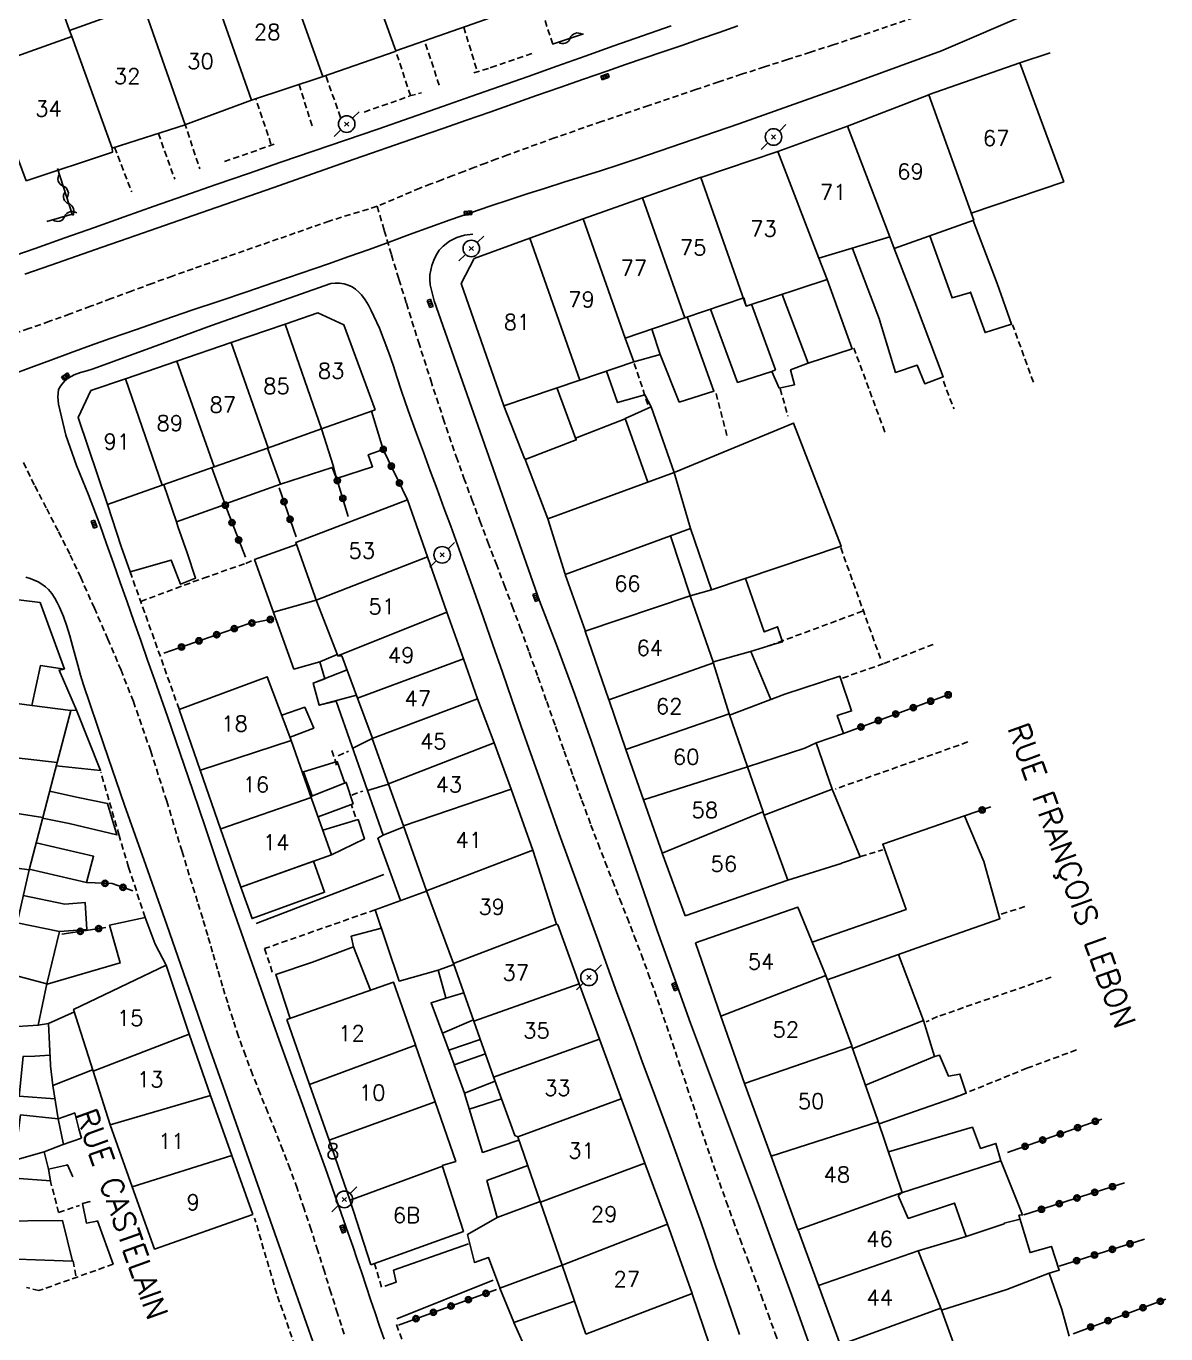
# Model space of a CAD drawing. Header units: millimetres. Extents: x 146998 to 148001, y 143000 to 144001.
# Drawn here: x 147379.8 to 147471.6, y 143301.9 to 143407.3 of the extents above; entities that cross this region are included whole.
import ezdxf
from ezdxf.enums import TextEntityAlignment as Align

# ---------------------------------------------------------------- set-up
doc = ezdxf.new("R2010")
doc.units = ezdxf.units.MM
doc.linetypes.add('DASHED', pattern=[0.75, 0.5, -0.25])
doc.layers.get('0').update_dxf_attribs({"linetype": 'CONTINUOUS'})
for name, color, linetype in [('W0001', 6, 'DASHED'), ('W0006', 2, 'CONTINUOUS'), ('W0014', 7, 'CONTINUOUS'), ('W0017', 7, 'CONTINUOUS'), ('W0101', 7, 'CONTINUOUS'), ('W0104', 1, 'CONTINUOUS'), ('W0112', 1, 'DASHED'), ('W0310', 3, 'CONTINUOUS'), ('W0323', 7, 'CONTINUOUS'), ('W0401', 7, 'CONTINUOUS'), ('W0473', 7, 'CONTINUOUS'), ('W0989', 7, 'CONTINUOUS'), ('W0991', 7, 'CONTINUOUS'), ('W1102', 7, 'CONTINUOUS')]:
    doc.layers.add(name, color=color, linetype=linetype)
doc.styles.get("Standard").update_dxf_attribs({"font": 'romans.shx', "width": 0.85})

# ---------------------------------------------------------------- blocks, each defined once
blk = doc.blocks.new('T473')
for p, q in [((-0.166667, 0.166667), (0.166667, -0.166667)), ((-0.166667, -0.166667), (0.166667, 0.166667)), ((0.500001, 0.500001), (1.000002, 1.000002)), ((-1.000002, -1.000002), (-0.500001, -0.500001))]:
    blk.add_line(p, q)
blk.add_ellipse((0, 0), major_axis=(0.471405, 0.471405), ratio=1, start_param=5.4977871438, end_param=11.780972451)
blk = doc.blocks.new('T401')
for p, q in [((-0.3, 0.3), (0, 0.3)), ((-0.3, -0.25), (-0.3, 0.3)), ((-0.3, 0.15), (0, 0.15)), ((-0.3, 0), (0, 0)), ((0, 0.3), (0, -0.25)), ((-0.3, -0.15), (0, -0.15)), ((-0.3, -0.25), (-0.3, -0.3)), ((-0.3, -0.3), (0, -0.3)), ((0, -0.3), (0, -0.25))]:
    blk.add_line(p, q)
blk = doc.blocks.new('t323o')
at = {"color": 0, "linetype": 'Continuous'}
for radius in [0.25, 0.15]:
    blk.add_circle((0, 0), radius, dxfattribs=at)
blk = doc.blocks.new('t310o')
at = {"color": 0, "linetype": 'Continuous'}
for centre, start, end in [((-0.5, 0.38), 216.8699, 323.1304), ((0.5, -0.37), 36.8699, 143.1303)]:
    blk.add_arc(centre, 0.625, start, end, dxfattribs=at)

msp = doc.modelspace()

# ---------------------------------------------------------------- linework, layer by layer
at = {"layer": 'W0001'}
for points in [[(147451.32, 143408), (147448.49, 143407.02), (147446.65, 143406.4), (147444.81, 143405.79), (147442.97, 143405.19), (147441.12, 143404.6), (147439.27, 143404.01), (147437.43, 143403.41), (147435.59, 143402.81), (147433.75, 143402.19), (147429.95, 143400.9), (147426.15, 143399.61), (147422.36, 143398.29), (147418.58, 143396.92), (147417.7, 143396.59), (147416.81, 143396.26), (147415.93, 143395.92), (147415.05, 143395.59), (147414.16, 143395.25), (147413.28, 143394.91), (147412.4, 143394.58), (147411.51, 143394.24), (147408.07, 143392.78)], [(147408.07, 143392.78), (147404.21, 143391.59), (147402.84, 143391.11), (147401.47, 143390.63), (147400.1, 143390.15), (147398.73, 143389.67), (147397.36, 143389.19), (147395.98, 143388.71), (147394.61, 143388.23), (147393.24, 143387.75), (147391.58, 143387.16), (147389.93, 143386.56), (147388.28, 143385.95), (147386.63, 143385.34), (147384.98, 143384.72), (147383.32, 143384.11), (147381.67, 143383.51), (147380.01, 143382.92), (147375.68, 143381.46)], [(147408.07, 143392.78), (147408.64, 143390.82), (147409.22, 143388.86), (147409.81, 143386.91), (147410.42, 143384.96), (147411.39, 143381.86), (147412.38, 143378.77), (147413.39, 143375.68), (147414.44, 143372.61), (147415.06, 143370.88), (147415.69, 143369.15), (147416.34, 143367.43), (147416.99, 143365.71), (147417.65, 143363.99), (147418.3, 143362.27), (147418.95, 143360.55), (147419.59, 143358.83), (147420.31, 143356.85), (147421.02, 143354.86), (147421.73, 143352.87), (147422.43, 143350.88), (147423.13, 143348.89), (147423.84, 143346.9), (147424.56, 143344.91), (147425.29, 143342.93), (147425.86, 143341.43), (147426.44, 143339.94), (147427.02, 143338.45), (147427.61, 143336.96), (147428.2, 143335.47), (147428.78, 143333.98), (147429.35, 143332.48), (147429.9, 143330.98), (147430.65, 143328.88), (147431.38, 143326.78), (147432.09, 143324.67), (147432.79, 143322.55), (147433.49, 143320.44), (147434.19, 143318.33), (147434.91, 143316.22), (147435.65, 143314.12), (147436.19, 143312.6), (147436.74, 143311.09), (147437.3, 143309.58), (147437.87, 143308.07), (147438.43, 143306.56), (147439, 143305.05), (147439.56, 143303.54), (147440.11, 143302.02), (147440.57, 143300.76)], [(147405.41, 143301.91), (147404.87, 143303.59), (147404.33, 143305.27), (147403.81, 143306.96), (147403.28, 143308.64), (147402.75, 143310.32), (147402.19, 143312), (147401.62, 143313.67), (147401.05, 143315.21), (147400.47, 143316.74), (147399.86, 143318.26), (147399.25, 143319.78), (147398.63, 143321.3), (147398.03, 143322.83), (147397.45, 143324.36), (147396.9, 143325.9), (147396.45, 143327.25), (147396.02, 143328.6), (147395.61, 143329.96), (147395.21, 143331.32), (147394.81, 143332.68), (147394.41, 143334.04), (147394.01, 143335.4), (147393.59, 143336.75), (147392.34, 143340.8), (147391.11, 143344.84), (147389.82, 143348.88), (147388.42, 143352.87), (147387.43, 143355.4), (147386.37, 143357.9), (147385.28, 143360.39), (147384.18, 143362.87), (147383.3, 143364.76), (147382.36, 143366.63), (147381.4, 143368.48), (147380.44, 143370.34), (147379.52, 143372.23)]]:
    msp.add_lwpolyline(points, dxfattribs=at)
at = {"layer": 'W0006'}
for points in [[(147378.58, 143379.19), (147380.17, 143379.78), (147381.76, 143380.38), (147383.36, 143380.97), (147384.96, 143381.55), (147386.56, 143382.12), (147388.75, 143382.89), (147390.95, 143383.65), (147393.14, 143384.4), (147395.34, 143385.14), (147397.55, 143385.88), (147399.75, 143386.63), (147401.94, 143387.38), (147404.14, 143388.14), (147405.78, 143388.72), (147407.41, 143389.31), (147409.04, 143389.9), (147410.68, 143390.5), (147412.31, 143391.09), (147413.95, 143391.68), (147415.59, 143392.26), (147417.23, 143392.82), (147418.7, 143393.31), (147420.16, 143393.78), (147421.64, 143394.25), (147423.11, 143394.71), (147424.59, 143395.17), (147426.06, 143395.64), (147427.53, 143396.11), (147428.99, 143396.6), (147437.2, 143399.43), (147445.38, 143402.33), (147453.53, 143405.3), (147460.74, 143408.39)], [(147437.12, 143407.31), (147435.61, 143406.78), (147434.11, 143406.26), (147432.6, 143405.74), (147431.09, 143405.23), (147429.58, 143404.71), (147428.08, 143404.19), (147426.57, 143403.67), (147424.68, 143403.01), (147422.79, 143402.35), (147420.91, 143401.69), (147419.02, 143401.03), (147417.13, 143400.37), (147415.25, 143399.71), (147413.36, 143399.05), (147411.47, 143398.39), (147405.6, 143396.35), (147399.73, 143394.3), (147393.86, 143392.25), (147387.99, 143390.21), (147385.91, 143389.48), (147383.84, 143388.76), (147381.76, 143388.04), (147379.68, 143387.31)]]:
    msp.add_lwpolyline(points, dxfattribs=at)
at = {"layer": 'W0014'}
for points in [[(147431.74, 143407.32), (147429.43, 143406.51), (147427.13, 143405.7), (147424.83, 143404.88), (147422.53, 143404.06), (147420.23, 143403.24), (147417.92, 143402.43), (147415.62, 143401.61), (147413.32, 143400.81), (147410.72, 143399.9), (147408.11, 143399), (147405.51, 143398.1), (147402.9, 143397.21), (147400.3, 143396.32), (147397.7, 143395.42), (147395.09, 143394.52), (147392.49, 143393.62), (147390.09, 143392.78), (147387.69, 143391.93), (147385.29, 143391.08), (147382.89, 143390.23), (147380.5, 143389.39), (147378.1, 143388.54)], [(147412.33, 143386.46), (147412.3, 143386.85), (147412.32, 143387.25), (147412.38, 143387.64), (147412.47, 143388.02), (147412.62, 143388.44), (147412.81, 143388.85), (147413.06, 143389.24), (147413.37, 143389.57), (147413.9, 143389.96), (147414.48, 143390.25), (147415.11, 143390.45), (147415.76, 143390.53)], [(147382.4, 143378.02), (147382.55, 143378.28), (147382.73, 143378.53), (147382.94, 143378.74), (147383.17, 143378.93), (147383.65, 143379.2), (147384.16, 143379.38), (147384.68, 143379.53), (147385.18, 143379.69), (147389.95, 143381.44), (147394.73, 143383.17), (147399.52, 143384.87), (147404.32, 143386.55)], [(147404.32, 143386.55), (147404.68, 143386.59), (147405.04, 143386.58), (147405.4, 143386.52), (147405.74, 143386.42), (147406.05, 143386.28), (147406.32, 143386.09), (147406.58, 143385.87), (147406.81, 143385.64), (147407.11, 143385.24), (147407.37, 143384.82), (147407.59, 143384.38), (147407.8, 143383.93), (147408.24, 143382.96), (147408.63, 143381.97), (147409, 143380.98), (147409.34, 143379.97), (147409.67, 143378.96), (147410, 143377.96), (147410.34, 143376.95), (147410.7, 143375.95), (147411.24, 143374.46), (147411.79, 143372.97), (147412.34, 143371.47), (147412.89, 143369.98), (147413.44, 143368.49), (147413.99, 143367), (147414.53, 143365.5), (147415.07, 143364.01), (147415.85, 143361.82), (147416.62, 143359.63), (147417.39, 143357.44), (147418.15, 143355.24), (147418.91, 143353.05), (147419.67, 143350.86), (147420.44, 143348.66), (147421.22, 143346.48), (147422.74, 143342.21), (147424.28, 143337.94), (147425.83, 143333.68), (147427.38, 143329.42), (147428.07, 143327.55), (147428.76, 143325.68), (147429.45, 143323.81), (147430.15, 143321.94), (147430.84, 143320.07), (147431.53, 143318.2), (147432.22, 143316.33), (147432.89, 143314.45), (147433.53, 143312.66), (147434.16, 143310.87), (147434.78, 143309.08), (147435.39, 143307.28), (147436.01, 143305.48), (147436.63, 143303.69), (147437.26, 143301.9)], [(147412.67, 143385.16), (147412.33, 143386.46)], [(147421.15, 143360.98), (147412.67, 143385.16)], [(147408.63, 143301.5), (147408.26, 143302.57), (147407.89, 143303.64), (147407.53, 143304.71), (147407.18, 143305.78), (147406.82, 143306.85), (147406.46, 143307.92), (147406.1, 143308.99), (147405.73, 143310.06), (147404.82, 143312.66), (147403.9, 143315.25), (147402.97, 143317.83), (147402.04, 143320.42), (147401.1, 143323), (147400.17, 143325.59), (147399.25, 143328.17), (147398.33, 143330.77), (147397.29, 143333.75), (147396.26, 143336.73), (147395.24, 143339.72), (147394.22, 143342.71), (147393.2, 143345.7), (147392.18, 143348.69), (147391.16, 143351.68), (147390.12, 143354.66), (147389.57, 143356.22), (147389.02, 143357.79), (147388.47, 143359.35), (147387.92, 143360.91), (147387.36, 143362.47), (147386.81, 143364.03), (147386.26, 143365.59), (147385.71, 143367.15), (147384.81, 143369.53), (147383.85, 143371.9), (147382.98, 143374.33), (147382.39, 143376.83), (147382.35, 143377.13), (147382.34, 143377.43), (147382.36, 143377.73), (147382.4, 143378.02)], [(147379.77, 143362.9), (147380.11, 143362.8), (147380.43, 143362.67), (147380.75, 143362.52), (147381.05, 143362.34), (147381.33, 143362.13), (147381.59, 143361.9), (147381.86, 143361.58), (147382.09, 143361.22), (147382.29, 143360.86), (147382.47, 143360.48), (147382.79, 143359.72), (147383.07, 143358.95), (147383.31, 143358.17), (147383.53, 143357.38), (147383.73, 143356.59), (147383.94, 143355.8), (147384.16, 143355.01), (147384.4, 143354.23), (147386.03, 143349.38), (147387.71, 143344.54), (147389.42, 143339.71), (147391.11, 143334.88), (147392.25, 143331.63), (147393.38, 143328.38), (147394.51, 143325.12), (147395.65, 143321.87), (147400.85, 143307.11), (147402.38, 143302.77), (147403.9, 143298.42)], [(147442.8, 143301.35), (147441.48, 143305.03), (147440.14, 143308.69), (147438.78, 143312.35), (147437.42, 143316.01), (147436.04, 143319.66), (147434.68, 143323.32), (147433.32, 143326.98), (147431.98, 143330.65), (147430.63, 143334.44), (147429.3, 143338.24), (147427.98, 143342.04), (147426.66, 143345.85), (147425.33, 143349.65), (147423.98, 143353.44), (147422.59, 143357.22), (147421.15, 143360.98)]]:
    msp.add_lwpolyline(points, dxfattribs=at)
at = {"layer": 'W0017'}
for points in [[(147398.32, 143335), (147408.6, 143338.95)], [(147408.67, 143305.78), (147409.6, 143306.11), (147409.37, 143307.06), (147415.43, 143309.2)], [(147409.64, 143303.14), (147417.4, 143306.27)]]:
    msp.add_lwpolyline(points, dxfattribs=at)
at = {"layer": 'W0101'}
for points in [[(147389.65, 143407.77), (147389.2, 143409.05), (147383.28, 143406.94), (147383.47, 143406.45)], [(147420.77, 143409.23), (147415.26, 143407.29)], [(147415.26, 143407.29), (147409.56, 143405.29), (147409.52, 143405.24)], [(147383.47, 143406.45), (147376.37, 143403.92), (147379.79, 143394.82)], [(147409.52, 143405.24), (147403.64, 143403.22)], [(147459.85, 143404.33), (147462.28, 143405.13)], [(147452.54, 143401.78), (147459.85, 143404.33)], [(147403.64, 143403.22), (147397.93, 143401.32)], [(147397.93, 143401.32), (147392.58, 143399.33)], [(147445.95, 143399.24), (147452.52, 143401.76), (147452.54, 143401.78)], [(147392.58, 143399.33), (147392.6, 143399.33), (147386.71, 143397.47)], [(147440.34, 143397.19), (147445.95, 143399.22), (147445.95, 143399.24)], [(147386.71, 143397.47), (147386.75, 143397.14), (147379.79, 143394.82)], [(147434.17, 143395.12), (147434.15, 143395.1), (147440.34, 143397.19)], [(147429.45, 143393.46), (147434.17, 143395.12)], [(147455.91, 143392.24), (147455.92, 143392.22), (147463.4, 143394.74)], [(147424.67, 143391.77), (147429.45, 143393.46)], [(147420.37, 143390.2), (147424.67, 143391.77)], [(147449.37, 143390.31), (147449.73, 143389.38), (147456.13, 143391.65), (147455.91, 143392.24)], [(147443.66, 143388.6), (147449.37, 143390.31)], [(147418.27, 143376.69), (147414.83, 143386.57), (147415.88, 143388.57), (147420.37, 143390.2)], [(147437.6, 143385.4), (147437.8, 143384.74), (147444.33, 143386.87), (147443.66, 143388.6)], [(147432.86, 143383.79), (147437.6, 143385.4)], [(147400.65, 143383.29), (147403.28, 143384.19), (147405.39, 143383.24), (147407.9, 143376.37)], [(147396.31, 143381.8), (147400.65, 143383.29)], [(147428.05, 143382.16), (147432.86, 143383.79)], [(147424.38, 143378.77), (147428.74, 143380.25), (147428.05, 143382.16)], [(147391.93, 143380.3), (147396.31, 143381.8)], [(147387.8, 143378.89), (147391.93, 143380.3)], [(147386.35, 143368.75), (147383.98, 143375.76), (147385, 143377.93), (147387.8, 143378.89)], [(147418.27, 143376.69), (147424.38, 143378.77)], [(147407.6, 143376.27), (147403.58, 143374.84)], [(147407.9, 143376.37), (147407.6, 143376.27)], [(147403.58, 143374.84), (147399.22, 143373.3)], [(147399.22, 143373.3), (147394.93, 143371.78)], [(147394.93, 143371.78), (147390.75, 143370.31)], [(147390.75, 143370.31), (147386.35, 143368.75)], [(147410.52, 143369.14), (147401.5, 143365.7), (147403.19, 143360.92)], [(147410.52, 143369.14), (147412.12, 143364.54)], [(147433.29, 143361.39), (147433.29, 143361.42), (147431.7, 143366.23), (147423.21, 143363.12)], [(147412.12, 143364.54), (147413.67, 143360.08)], [(147424.83, 143358.61), (147423.21, 143363.12)], [(147382.86, 143355.5), (147380.9, 143360.85), (147377.84, 143361.24), (147376.29, 143360.28), (147374.43, 143353.33)], [(147403.19, 143360.92), (147404.89, 143356.55), (147405.22, 143356.57)], [(147435.17, 143356), (147433.29, 143361.39)], [(147413.67, 143360.08), (147415.01, 143356.33)], [(147380.25, 143352.57), (147380.94, 143355.79), (147382.86, 143355.5)], [(147405.22, 143356.57), (147406.49, 143353.15)], [(147415.01, 143356.33), (147416.16, 143353.11)], [(147436.42, 143351.88), (147436.42, 143351.9), (147435.17, 143355.95), (147435.17, 143356)], [(147401.14, 143349.75), (147401.04, 143350.03), (147399.2, 143354.87), (147392.11, 143352.25)], [(147383.37, 143352.17), (147380.25, 143352.57)], [(147406.49, 143353.15), (147407.67, 143349.97), (147407.67, 143349.91)], [(147416.16, 143353.11), (147417.48, 143349.54)], [(147383.37, 143352.17), (147382.28, 143347.97)], [(147392.11, 143352.25), (147393.81, 143347.34)], [(147437.91, 143347.61), (147436.42, 143351.88)], [(147407.67, 143349.91), (147408.98, 143346.22)], [(147417.48, 143349.54), (147418.86, 143345.81)], [(147382.28, 143347.97), (147381.12, 143343.54)], [(147393.81, 143347.34), (147395.45, 143342.62)], [(147439.14, 143343.99), (147439.17, 143343.99), (147437.91, 143347.61)], [(147408.98, 143346.22), (147410.18, 143342.86)], [(147397.09, 143337.92), (147404.39, 143340.53), (147402.77, 143345.07)], [(147418.86, 143345.81), (147420.61, 143340.9)], [(147431.02, 143340.7), (147429.51, 143344.97)], [(147441.14, 143338.49), (147439.14, 143343.99)], [(147381.12, 143343.54), (147380.02, 143339.33)], [(147410.18, 143342.86), (147412.03, 143337.62)], [(147420.61, 143340.9), (147422.52, 143334.94)], [(147432.87, 143335.61), (147431.02, 143340.67), (147431.02, 143340.7)], [(147380.02, 143339.33), (147379.05, 143335.06), (147379.05, 143335.04)], [(147412.03, 143337.62), (147414.22, 143331.77)], [(147432.87, 143335.61), (147441.14, 143338.49)], [(147444.2, 143330.82), (147441.97, 143336.31), (147433.7, 143333.43)], [(147422.52, 143334.94), (147422.61, 143334.88), (147424.34, 143330.15)], [(147435.76, 143327.54), (147433.7, 143333.43)], [(147385.18, 143323.1), (147383.61, 143328.08), (147391.07, 143331.65)], [(147391.07, 143331.65), (147392.91, 143326.09)], [(147414.22, 143331.77), (147415.86, 143327.12)], [(147411.15, 143325.2), (147411.15, 143325.23), (147409.39, 143330.27), (147400.79, 143327.26)], [(147446.32, 143325.1), (147446.31, 143325.13), (147444.2, 143330.82)], [(147424.34, 143330.15), (147425.97, 143325.68)], [(147402.61, 143322.03), (147400.79, 143327.26)], [(147415.86, 143327.12), (147417.43, 143322.65)], [(147437.67, 143322.11), (147435.76, 143327.54)], [(147392.91, 143326.09), (147394.63, 143321.13)], [(147412.74, 143320.62), (147411.15, 143325.2)], [(147425.97, 143325.68), (147427.66, 143321.05)], [(147448.37, 143319.22), (147446.32, 143325.1)], [(147386.54, 143318.78), (147385.18, 143323.1)], [(147404.19, 143317.54), (147402.61, 143322.03)], [(147417.43, 143322.65), (147419.15, 143317.93), (147419.39, 143317.82)], [(147439.8, 143316.26), (147437.67, 143322.11)], [(147394.63, 143321.13), (147396.36, 143316.3)], [(147427.66, 143321.05), (147429.63, 143315.7)], [(147413.31, 143315.49), (147414.39, 143315.83), (147412.74, 143320.62)], [(147388.33, 143313.79), (147386.54, 143318.78)], [(147450.05, 143313.09), (147450.35, 143313.34), (147448.37, 143319.22)], [(147419.39, 143317.82), (147421.21, 143312.59)], [(147405.86, 143312.74), (147404.19, 143317.54)], [(147396.36, 143316.3), (147398.06, 143311.56)], [(147429.63, 143315.7), (147431.45, 143310.77)], [(147441.96, 143310.33), (147439.8, 143316.26)], [(147407.56, 143307.51), (147415.02, 143310.19), (147413.31, 143315.49)], [(147398.06, 143311.56), (147390.13, 143308.77), (147388.33, 143313.79)], [(147407.56, 143307.51), (147405.86, 143312.74)], [(147421.21, 143312.59), (147422.97, 143307.46)], [(147451.64, 143308.64), (147455.52, 143309.78), (147454.59, 143312.48), (147450.86, 143311.24), (147450.05, 143313.09)], [(147431.45, 143310.77), (147433.44, 143305.18)], [(147443.62, 143305.83), (147441.96, 143310.36), (147441.96, 143310.33)], [(147453.47, 143304.02), (147451.64, 143308.64)], [(147422.97, 143307.46), (147424.88, 143301.92)], [(147433.44, 143305.18), (147433.44, 143305.16), (147435.31, 143299.72)], [(147445.36, 143301.06), (147445.36, 143301.09), (147443.62, 143305.83)], [(147455.18, 143299.33), (147453.47, 143304.02)]]:
    msp.add_lwpolyline(points, dxfattribs=at)
at = {"layer": 'W0104'}
for points in [[(147380.38, 143415.73), (147381.85, 143411.02), (147381.86, 143410.98), (147383.28, 143406.94)], [(147456.08, 143391.63), (147458.02, 143386.55), (147459.18, 143383.29), (147457.05, 143382.6), (147455.86, 143385.87), (147455.86, 143385.84), (147454.38, 143385.4), (147452.58, 143390.39)], [(147449.73, 143389.38), (147451.53, 143384.72), (147453.67, 143379.03), (147452.18, 143378.48), (147451.56, 143379.98), (147449.83, 143379.4), (147448.54, 143383.62), (147448.54, 143383.65), (147446.35, 143389.39)], [(147444.33, 143386.87), (147446.33, 143381.3), (147442.79, 143380.13), (147441.37, 143379.61), (147441.37, 143379.59), (147441.7, 143378.4), (147440.44, 143378.13), (147439.85, 143379.48), (147437.1, 143378.59), (147434.91, 143384.49)], [(147442.79, 143380.13), (147440.69, 143385.68)], [(147439.85, 143379.48), (147440.15, 143379.61), (147438.23, 143384.88)], [(147433.05, 143383.86), (147435.19, 143377.88), (147432.4, 143377.01), (147430.87, 143380.83), (147428.74, 143380.25)], [(147430.87, 143380.83), (147430.19, 143382.89)], [(147426.54, 143379.5), (147427.43, 143376.97), (147429.63, 143377.59), (147430.14, 143376.61)], [(147432, 143371.32), (147430.14, 143376.61), (147428.05, 143375.68), (147428.05, 143375.66), (147424.04, 143374.1), (147422.56, 143378.09)], [(147423.21, 143363.15), (147421.82, 143367.61), (147419.95, 143372.45), (147419.94, 143372.47), (147418.27, 143376.69)], [(147386.35, 143368.75), (147387.45, 143365.37), (147388.16, 143363.33), (147391.47, 143364.27), (147392.23, 143362.33), (147393.43, 143362.82), (147392.75, 143364.86), (147392.01, 143366.99), (147391.9, 143367.36), (147395.82, 143368.75), (147395.84, 143368.82), (147400.27, 143370.38), (147404.45, 143371.74), (147404.8, 143370.84), (147407.7, 143371.79), (147407.34, 143372.75), (147408.55, 143373.19), (147407.6, 143376.27)], [(147428.05, 143375.68), (147429.86, 143370.54)], [(147404.8, 143370.84), (147404.55, 143371.81), (147403.58, 143374.84)], [(147431.7, 143366.23), (147433.32, 143366.81), (147435, 143361.87), (147445.46, 143365.39), (147441.61, 143375.31), (147432, 143371.32), (147421.82, 143367.61)], [(147419.98, 143372.37), (147424.11, 143373.96), (147424.04, 143374.1)], [(147400.27, 143370.38), (147399.22, 143373.3)], [(147394.74, 143371.72), (147395.82, 143368.75)], [(147390.87, 143370.35), (147391.9, 143367.36)], [(147432, 143371.32), (147433.32, 143366.81)], [(147409.95, 143336.86), (147408.12, 143341.87), (147408.55, 143342.11), (147404.77, 143352.9), (147403.38, 143352.6), (147402.9, 143354.36), (147403.86, 143354.72), (147403.84, 143354.7), (147403.45, 143356.09), (147401.36, 143355.49), (147398.19, 143364.32), (147401.56, 143365.54)], [(147433.29, 143361.39), (147435, 143361.87)], [(147437.74, 143362.79), (147439.25, 143358.49), (147440.33, 143358.9), (147440.73, 143357.69), (147439.56, 143357.36), (147439.54, 143357.34), (147438.15, 143356.91), (147438.17, 143356.91), (147439.79, 143353.04), (147440.91, 143353.46), (147445.35, 143354.92), (147446.29, 143352.13), (147445.13, 143351.76), (147445.63, 143350.31), (147443.44, 143349.55), (147444.73, 143345.82), (147446.98, 143340.37), (147445.48, 143339.87), (147445.44, 143339.82), (147441.14, 143338.49)], [(147399.71, 143360.08), (147403.15, 143361.04)], [(147426.74, 143353.01), (147424.83, 143358.54), (147424.83, 143358.61)], [(147403.45, 143356.09), (147404.84, 143356.67)], [(147435.15, 143356.07), (147438.15, 143356.91)], [(147383.84, 143352.18), (147382.44, 143355.41), (147382.86, 143355.5)], [(147402.9, 143354.36), (147405.64, 143355.43)], [(147436.46, 143351.77), (147440.91, 143353.46)], [(147401.05, 143350), (147402.96, 143350.74), (147402.23, 143352.42), (147400.37, 143351.79)], [(147403.38, 143352.6), (147406.4, 143353.39)], [(147428.09, 143349.01), (147426.75, 143352.96), (147426.74, 143353.01)], [(147383.84, 143352.18), (147385.78, 143347.33), (147382.21, 143347.71)], [(147383.84, 143352.18), (147383.37, 143352.17)], [(147402.77, 143345.07), (147401.14, 143349.75)], [(147406.1, 143349.11), (147407.67, 143349.91)], [(147443.44, 143349.55), (147442.52, 143349.13), (147437.91, 143347.61)], [(147429.51, 143344.97), (147428.09, 143349.01)], [(147402.83, 143345.28), (147402.12, 143347.21), (147404.83, 143348.04), (147405.45, 143346.31)], [(147403.3, 143343.6), (147406.12, 143344.64), (147405.58, 143346.36), (147402.71, 143345.24)], [(147407.29, 143345.71), (147408.98, 143346.23)], [(147381.67, 143345.66), (147383.97, 143345.15), (147386.34, 143344.66), (147387.1, 143342.13), (147383.26, 143343.05), (147381.1, 143343.49)], [(147439.24, 143343.72), (147444.73, 143345.82)], [(147404.39, 143340.53), (147407.04, 143341.81), (147406.53, 143343.37), (147403.68, 143342.52)], [(147443.11, 143333.5), (147450.68, 143336.12), (147448.8, 143341.38), (147455.38, 143343.67), (147456.93, 143339.98), (147458.24, 143335.38), (147452.03, 143333.2), (147444.33, 143330.47)], [(147395.45, 143342.62), (147397.09, 143337.92)], [(147408.55, 143342.11), (147410.21, 143342.78)], [(147380.58, 143341.49), (147385.22, 143340.42), (147384.65, 143338.29), (147380.03, 143339.37)], [(147379.55, 143337.26), (147382.9, 143336.56), (147384.53, 143336.7), (147384.68, 143334.51), (147382.47, 143334.35), (147381.46, 143330.13), (147380.76, 143326.8), (147381.58, 143326.94)], [(147419.48, 143317.54), (147416.56, 143316.55), (147415.09, 143321.3), (147415.09, 143321.33), (147414.28, 143323.61), (147414.28, 143323.63), (147412.41, 143328.6), (147413.6, 143328.98), (147413.59, 143329), (147413.21, 143330.37), (147412.99, 143331.25), (147409.84, 143330.36), (147407.91, 143336.11), (147412.04, 143337.61)], [(147382.47, 143334.35), (147379.05, 143335.06)], [(147389.36, 143335.49), (147386.51, 143334.87), (147387.36, 143331.82), (147381.48, 143330.1)], [(147391.07, 143331.65), (147390.18, 143333.34), (147389.36, 143335.49)], [(147406.16, 143333.11), (147405.97, 143333.97), (147408.42, 143334.61)], [(147381.46, 143330.13), (147382.47, 143334.35)], [(147401.05, 143327.35), (147399.89, 143330.89), (147402.85, 143331.88), (147406.16, 143333.11), (147407.53, 143329.62)], [(147450.07, 143332.51), (147452.09, 143327.19), (147452.97, 143324.28), (147453.36, 143324.4), (147454.09, 143322.7), (147455.02, 143322.87), (147455.53, 143321.33), (147454.39, 143320.9), (147454.37, 143320.89), (147448.5, 143318.85)], [(147412.99, 143331.25), (147414.24, 143331.7)], [(147381.46, 143330.13), (147378.01, 143331.05)], [(147413.6, 143328.98), (147415.05, 143329.42)], [(147383.67, 143327.87), (147381.58, 143326.94), (147381.74, 143323.61), (147381.74, 143323.54), (147381.92, 143321.96), (147382.35, 143319.27), (147383.72, 143319.74)], [(147413.33, 143326.15), (147415.82, 143327.23)], [(147446.38, 143324.93), (147452.09, 143327.19)], [(147380.76, 143326.8), (147379.08, 143326.69), (147376.97, 143327.08)], [(147413.85, 143324.78), (147416.37, 143325.65)], [(147381.7, 143324.4), (147380.47, 143324.31), (147379.53, 143324.29), (147379.21, 143321.09), (147382.1, 143320.86)], [(147414.28, 143323.61), (147416.78, 143324.49)], [(147452.97, 143324.28), (147447.41, 143321.97)], [(147381.92, 143321.96), (147385.14, 143323.2)], [(147415.09, 143321.33), (147417.56, 143322.3)], [(147415.48, 143320.03), (147418.08, 143320.87)], [(147383.71, 143319.74), (147384.04, 143318.46), (147384.23, 143317.71)], [(147382.35, 143319.27), (147379.34, 143319.58), (147378.83, 143315.57)], [(147382.35, 143319.27), (147382.79, 143317.2)], [(147383.54, 143314.6), (147383.54, 143314.6), (147383.11, 143315.56), (147383.03, 143315.53), (147381.59, 143315.2), (147381.24, 143316.6), (147382.69, 143317.17), (147384.23, 143317.71)], [(147449.25, 143316.61), (147456.02, 143318.58), (147456.68, 143316.88), (147457.91, 143317.28), (147458.32, 143315.87), (147458.34, 143315.83), (147460.06, 143311.52), (147459.77, 143311.5), (147460.67, 143308.48), (147462.39, 143308.98), (147463.02, 143307.08), (147462.2, 143306.84), (147463.23, 143303.9), (147463.83, 143301.74)], [(147378.88, 143315.93), (147381.24, 143316.6)], [(147432.03, 143284.01), (147428.89, 143284.27), (147428.78, 143287.5), (147428.78, 143287.52), (147427.77, 143289.74), (147423.87, 143288.26), (147423.27, 143289.88), (147424.59, 143290.22), (147424.18, 143291.56), (147423.91, 143291.34), (147422.48, 143295.29), (147422.21, 143295.18), (147420.22, 143300.26), (147420.22, 143300.28), (147419.08, 143302.85), (147419.08, 143302.88), (147417.95, 143305.63), (147417.95, 143305.65), (147417.04, 143308.08), (147415.9, 143307.69), (147415.33, 143309.94), (147417.73, 143311.3), (147416.91, 143314.3), (147420.2, 143315.49)], [(147450.31, 143313.31), (147458.32, 143315.87)], [(147381.59, 143315.2), (147381.74, 143314.27), (147379.21, 143314.46)], [(147386.8, 143307.55), (147386.8, 143307.55), (147385.53, 143311.04), (147385.49, 143311.03), (147384.64, 143310.86), (147384.31, 143312.44), (147384.95, 143312.61), (147384.95, 143312.61)], [(147417.73, 143311.3), (147421.21, 143312.6)], [(147377.08, 143311.01), (147382.72, 143311.06), (147383.52, 143307.79), (147376.04, 143308.05)], [(147451.64, 143308.64), (147455.45, 143309.75), (147458.57, 143310.79), (147458.59, 143310.86), (147459.87, 143311.17)], [(147417.95, 143305.63), (147422.97, 143307.46)], [(147462.2, 143306.84), (147458.79, 143305.52), (147453.53, 143303.86)], [(147419.08, 143302.85), (147423.96, 143304.58)]]:
    msp.add_lwpolyline(points, dxfattribs=at)
msp.add_lwpolyline([(147397.09, 143337.92), (147397.98, 143335.4), (147403.83, 143337.52), (147402.93, 143340.01)], close=True, dxfattribs=at)
at = {"layer": 'W0112'}
for points in [[(147422.21, 143405.84), (147421.07, 143409.34)], [(147415.04, 143407.21), (147416.14, 143403.62)], [(147413.06, 143402.53), (147411.89, 143406.1)], [(147410.75, 143401.69), (147409.53, 143405.38)], [(147415.84, 143403.54), (147417.18, 143403.92), (147417.23, 143403.95), (147420.54, 143405.1)], [(147405.12, 143399.93), (147403.91, 143403.32)], [(147401.77, 143402.6), (147402.87, 143399.08)], [(147407.03, 143400.37), (147410.67, 143401.65), (147410.67, 143401.67), (147411.64, 143401.92)], [(147399.51, 143397.78), (147398.28, 143401.43)], [(147392.54, 143399.51), (147393.77, 143395.8)], [(147390.44, 143398.65), (147391.75, 143394.97)], [(147395.76, 143396.38), (147399.78, 143397.78)], [(147386.9, 143397.53), (147388.29, 143393.94)], [(147460.94, 143378.6), (147459.26, 143383.23)], [(147448.97, 143374.59), (147446.48, 143381.34)], [(147429.88, 143376.8), (147428.69, 143380.35)], [(147453.68, 143378.7), (147454.54, 143376.45)], [(147435.37, 143377.7), (147436.28, 143374.19)], [(147440.54, 143378.08), (147441.16, 143375.88)], [(147445.41, 143365.28), (147448.7, 143356.11)], [(147389.01, 143360.94), (147394.07, 143362.83), (147397.49, 143364), (147398.02, 143364.26)], [(147388.16, 143363.33), (147392.11, 143352.25)], [(147439.67, 143357.38), (147447.36, 143360.23)], [(147445.56, 143354.77), (147448.91, 143355.95), (147452.86, 143357.48)], [(147455.65, 143349.62), (147444.98, 143345.83)], [(147404.8, 143347.75), (147404.4, 143348.98)], [(147404.92, 143348.5), (147405.75, 143348.88)], [(147389.36, 143335.49), (147388.04, 143339.53), (147387.27, 143342.09), (147385.8, 143347.2)], [(147406.02, 143345.34), (147406.9, 143345.67)], [(147406.32, 143343.59), (147405.96, 143344.64)], [(147447, 143340.4), (147448.8, 143340.93)], [(147407.91, 143336.11), (147399, 143332.98)], [(147458.35, 143335.75), (147460.35, 143336.39)], [(147399, 143332.98), (147399.66, 143330.94)], [(147462.38, 143330.67), (147453.22, 143327.5), (147452.29, 143327.08)], [(147454.39, 143320.9), (147460.42, 143323.34), (147464.46, 143324.83)], [(147381.71, 143314.35), (147382.4, 143311.72), (147384.07, 143312.29)], [(147401.44, 143300.96), (147399.97, 143305.17), (147398.19, 143311.27)], [(147386.8, 143307.55), (147380.81, 143305.42), (147379.81, 143305.68)], [(147383.56, 143307.83), (147383.81, 143306.52)], [(147407.85, 143307.62), (147408.46, 143305.57)], [(147409.63, 143302.68), (147411.45, 143297.51), (147412.31, 143295.64)]]:
    msp.add_lwpolyline(points, dxfattribs=at)
at = {"layer": 'W0310'}
for points in [[(147422.2, 143405.84), (147424.68, 143406.67)], [(147381.46, 143391.55), (147383.49, 143392.14), (147382.32, 143395.81)]]:
    msp.add_lwpolyline(points, dxfattribs=at)
at = {"layer": 'W0323'}
for points in [[(147410.52, 143369.14), (147408.55, 143373.19)], [(147404.58, 143371.61), (147405.73, 143367.8)], [(147400.18, 143370.1), (147401.53, 143366.14)], [(147395.82, 143368.73), (147397.45, 143364.5)], [(147390.88, 143356.78), (147397.66, 143359.15), (147399.68, 143359.54)], [(147445.63, 143350.31), (147454.27, 143353.5)], [(147457.51, 143344.39), (147455.38, 143343.67)], [(147384.64, 143338.29), (147386.72, 143338.21), (147388.39, 143337.64)], [(147382.66, 143334.14), (147386.2, 143334.67)], [(147458.86, 143316.54), (147466.45, 143319.24)], [(147468.27, 143314.11), (147460.17, 143311.52)], [(147469.89, 143309.56), (147463, 143307.39)], [(147417.67, 143305.5), (147409.78, 143302.65)], [(147471.61, 143304.72), (147464.14, 143301.95)]]:
    msp.add_lwpolyline(points, dxfattribs=at)
at = {"layer": 'W1102'}
for points in [[(147406.66, 143413.35), (147409.56, 143405.29)], [(147403.69, 143403.24), (147400.44, 143412.33)], [(147395.05, 143409.61), (147397.93, 143401.32)], [(147392.6, 143399.33), (147389.65, 143407.77)], [(147383.47, 143406.45), (147386.71, 143397.47)], [(147463.4, 143394.74), (147459.85, 143404.33)], [(147456.13, 143391.65), (147452.52, 143401.76)], [(147445.95, 143399.24), (147449.37, 143390.31)], [(147443.66, 143388.6), (147440.34, 143397.19)], [(147434.15, 143395.1), (147437.8, 143384.74)], [(147432.86, 143383.79), (147429.45, 143393.45)], [(147424.67, 143391.77), (147428.05, 143382.16)], [(147424.38, 143378.77), (147420.37, 143390.2)], [(147403.58, 143374.84), (147400.65, 143383.29)], [(147396.31, 143381.8), (147399.29, 143373.33)], [(147391.93, 143380.3), (147394.93, 143371.78)], [(147390.75, 143370.31), (147387.8, 143378.89)], [(147403.15, 143361.05), (147412.12, 143364.54)], [(147424.83, 143358.54), (147433.29, 143361.39)], [(147413.67, 143360.08), (147404.89, 143356.55)], [(147406.49, 143353.15), (147415.01, 143356.33)], [(147426.74, 143353.01), (147435.17, 143356)], [(147380.25, 143352.57), (147374.43, 143353.33)], [(147416.16, 143353.11), (147407.67, 143349.91)], [(147436.42, 143351.88), (147428.09, 143349.01)], [(147393.84, 143347.35), (147401.14, 143349.75)], [(147417.48, 143349.54), (147408.97, 143346.25)], [(147373.36, 143349), (147382.27, 143347.97)], [(147429.51, 143344.97), (147437.91, 143347.61)], [(147402.75, 143345.15), (147395.46, 143342.63)], [(147410.18, 143342.86), (147418.86, 143345.81)], [(147381.12, 143343.54), (147372.35, 143344.92)], [(147439.14, 143343.99), (147431.02, 143340.67)], [(147420.61, 143340.9), (147412.03, 143337.62)], [(147371.26, 143340.52), (147380.02, 143339.33)], [(147422.52, 143334.94), (147414.22, 143331.77)], [(147435.76, 143327.54), (147444.2, 143330.82)], [(147424.33, 143330.15), (147415.86, 143327.12)], [(147392.91, 143326.09), (147385.17, 143323.1)], [(147402.61, 143322.03), (147411.15, 143325.2)], [(147417.45, 143322.61), (147425.97, 143325.68)], [(147437.67, 143322.11), (147446.32, 143325.1)], [(147386.54, 143318.78), (147394.63, 143321.13)], [(147427.73, 143320.86), (147419.39, 143317.82)], [(147412.74, 143320.62), (147404.19, 143317.54)], [(147448.44, 143319.03), (147439.8, 143316.26)], [(147388.33, 143313.79), (147396.36, 143316.3)], [(147421.23, 143312.55), (147429.63, 143315.7)], [(147405.88, 143312.7), (147413.33, 143315.44)], [(147450.35, 143313.34), (147441.96, 143310.33)], [(147431.45, 143310.77), (147422.97, 143307.46)], [(147451.64, 143308.64), (147443.62, 143305.83)], [(147433.44, 143305.18), (147424.88, 143301.92)], [(147445.36, 143301.06), (147453.47, 143304.02)]]:
    msp.add_lwpolyline(points, dxfattribs=at)

# ---------------------------------------------------------------- block references
at = {"layer": 'W0310'}
for p, rotation in [((147423.62, 143406.31), 18.59408413743198), ((147382.77, 143394.41), 107.5740950041835), ((147383.22, 143392.98), 107.5740950041835), ((147382.9, 143391.96), 16.21023778748412)]:
    msp.add_blockref('t310o', p, dxfattribs=dict(at, rotation=rotation))
at = {"layer": 'W0323'}
for p, rotation in [((147408.55, 143373.19), 115.9159962765692), ((147409.2, 143371.84), 115.9159962765692), ((147404.86, 143370.68), 286.7903059111773), ((147409.86, 143370.49), 115.9159962765692), ((147400.56, 143368.98), 288.8341556100319), ((147405.3, 143369.24), 286.7903059111773), ((147395.83, 143368.7), 291.0493236514649), ((147396.37, 143367.3), 291.0493236514649), ((147401.05, 143367.56), 288.8341556100319), ((147396.91, 143365.9), 291.0493236514649), ((147399.45, 143359.49), 10.82865049533074), ((147396.55, 143358.76), 19.25729566713189), ((147397.97, 143359.21), 10.82865049533074), ((147393.71, 143357.77), 19.25729566713189), ((147395.13, 143358.26), 19.25729566713189), ((147392.3, 143357.27), 19.25729566713189), ((147454.07, 143353.42), 20.24939914760744), ((147451.26, 143352.39), 20.24939914760744), ((147452.67, 143352.91), 20.24939914760744), ((147448.44, 143351.35), 20.24939914760744), ((147449.85, 143351.87), 20.24939914760744), ((147447.04, 143350.83), 20.24939914760744), ((147456.81, 143344.15), 198.6561036997821), ((147386.14, 143338.23), 357.707182368241), ((147387.59, 143337.91), 341.257563362512), ((147384.14, 143334.36), 8.635327063733753), ((147385.63, 143334.59), 8.635327063733753), ((147464.51, 143318.55), 19.62774669238893), ((147465.92, 143319.06), 19.62774669238893), ((147461.68, 143317.55), 19.62774669238893), ((147463.1, 143318.05), 19.62774669238893), ((147460.27, 143317.04), 19.62774669238893), ((147465.88, 143313.34), 197.6873314723706), ((147467.31, 143313.8), 197.6873314723706), ((147463.02, 143312.43), 197.6873314723706), ((147464.45, 143312.89), 197.6873314723706), ((147461.59, 143311.98), 197.6873314723706), ((147468.72, 143309.19), 197.5010387059069), ((147464.43, 143307.84), 197.5010387059069), ((147465.86, 143308.29), 197.5010387059069), ((147467.29, 143308.74), 197.5010387059069), ((147415.42, 143304.69), 199.8857114305603), ((147416.83, 143305.2), 199.8857114305603), ((147412.6, 143303.67), 199.8857114305603), ((147414.01, 143304.18), 199.8857114305603), ((147469.76, 143304.04), 200.3438236050465), ((147471.17, 143304.56), 200.3438236050465), ((147411.19, 143303.16), 199.8857114305603), ((147466.95, 143303), 200.3438236050465), ((147468.36, 143303.52), 200.3438236050465), ((147465.54, 143302.48), 200.3438236050465)]:
    msp.add_blockref('t323o', p, dxfattribs=dict(at, rotation=rotation))
at = {"layer": 'W0401'}
for p, rotation in [((147426.38, 143403.36), 109.5532736273704), ((147415.4, 143392.08), 275.6961362066915), ((147412.47, 143385), 19.33661069223027), ((147383.05, 143378.95), 307.2665682864327), ((147385.4, 143367.22), 19.40122428177859), ((147420.99, 143361.32), 19.33661069223027), ((147432.2, 143329.96), 19.93351458417602), ((147405.44, 143310.43), 19.20872223021095)]:
    msp.add_blockref('T401', p, dxfattribs=dict(at, rotation=rotation))
at = {"layer": 'W0473'}
for p in [(147405.61, 143399.4), (147440, 143398.36), (147415.65, 143389.38), (147413.3, 143364.7), (147425.13, 143330.66), (147405.42, 143312.77)]:
    msp.add_blockref('T473', p, dxfattribs=at)

# ---------------------------------------------------------------- texts
at = {"layer": 'W0989'}
for s, rotation, p in [('RUE FRANÇOIS LEBON  ', 289.7676, (147458.83, 143350.75)), ('RUE CASTELAIN  ', 289.3698, (147383.73, 143319.69))]:
    msp.add_text(s, height=1.75, rotation=rotation, dxfattribs=at).set_placement(p)
at = {"layer": 'W0991'}
for s, p in [('28', (147399.21, 143406.82)), ('30', (147393.82, 143404.47)), ('32', (147387.93, 143403.26)), ('34', (147381.58, 143400.64)), ('67', (147457.94, 143398.27)), ('69', (147451.04, 143395.58)), ('71', (147444.8, 143393.92)), ('73', (147439.18, 143390.97)), ('75', (147433.52, 143389.46)), ('77', (147428.75, 143387.81)), ('79', (147424.53, 143385.27)), ('81', (147419.33, 143383.45)), ('83', (147404.35, 143379.52)), ('85', (147399.96, 143378.3)), ('87', (147395.62, 143376.79)), ('89', (147391.36, 143375.31)), ('91', (147387.09, 143373.82)), ('53', (147406.84, 143365.03)), ('66', (147428.22, 143362.38)), ('51', (147408.43, 143360.54)), ('64', (147430.02, 143357.2)), ('49', (147409.99, 143356.62)), ('47', (147411.33, 143353.12)), ('62', (147431.58, 143352.5)), ('18', (147396.57, 143351.1)), ('45', (147412.59, 143349.68)), ('60', (147432.96, 143348.42)), ('16', (147398.3, 143346.19)), ('43', (147413.85, 143346.2)), ('58', (147434.46, 143344.14)), ('14', (147399.93, 143341.53)), ('41', (147415.45, 143341.72)), ('56', (147436, 143339.8)), ('39', (147417.29, 143336.34)), ('54', (147438.99, 143331.93)), ('37', (147419.24, 143331.03)), ('15', (147388.16, 143327.38)), ('52', (147440.98, 143326.46)), ('12', (147406, 143326.15)), ('35', (147420.91, 143326.38)), ('13', (147389.78, 143322.44)), ('10', (147407.66, 143321.37)), ('33', (147422.58, 143321.75)), ('50', (147443.02, 143320.68)), ('11', (147391.48, 143317.46)), ('8', (147404.49, 143316.66)), ('31', (147424.52, 143316.7)), ('48', (147445.1, 143314.78)), ('9', (147393.24, 143312.54)), ('6B', (147410.43, 143311.5)), ('29', (147426.36, 143311.58)), ('46', (147448.54, 143309.58)), ('27', (147428.19, 143306.35)), ('44', (147448.56, 143304.85))]:
    msp.add_text(s, height=1.25, dxfattribs=at).set_placement(p, align=Align.MIDDLE_CENTER)

doc.saveas('drawing.dxf')
